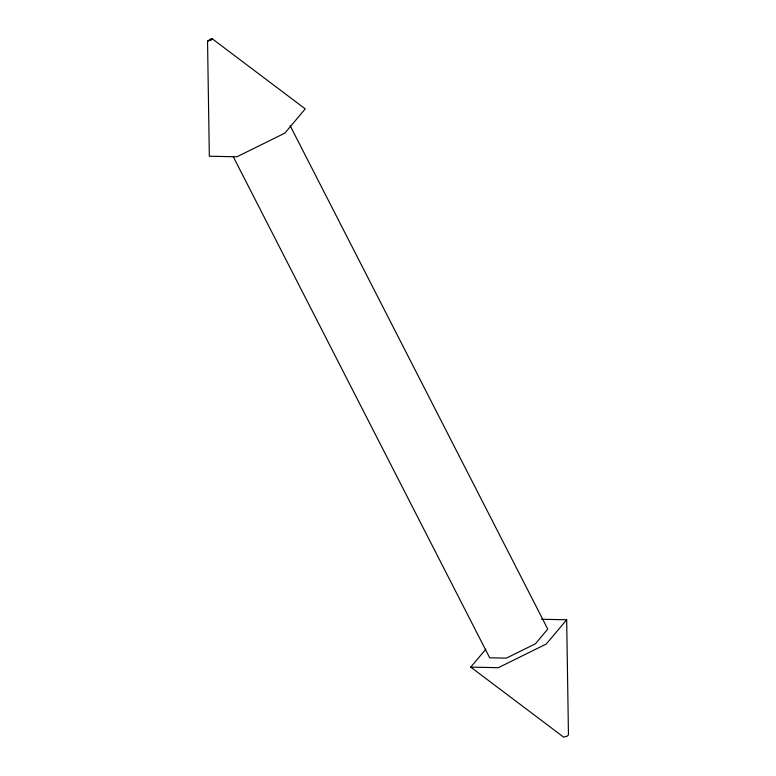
<?xml version="1.0" encoding="UTF-8"?>
<svg xmlns="http://www.w3.org/2000/svg" width="776" height="776" viewBox="0 0 776 776"><rect width="100%" height="100%" fill="white"/><g stroke="black" fill="none" stroke-linecap="round" stroke-linejoin="round"><path stroke-width="1.16" d="M207.541 41.177L210.926 38.8L212.304 38.829L305.24 108.873L284.879 133.113L236.922 156.791L209.326 156.228L207.541 41.177L211.285 40.032L212.304 38.829M541.473 619.258L566.674 619.772L568.459 734.823L567.45 736.026L563.696 737.171L470.76 667.127L485.844 649.173M566.674 619.772L546.314 644.002L498.357 667.68L470.76 667.127M290.185 125.761L547.759 629.103L535.43 643.789L506.388 658.126L489.675 657.786L233.207 156.597"/></g></svg>
